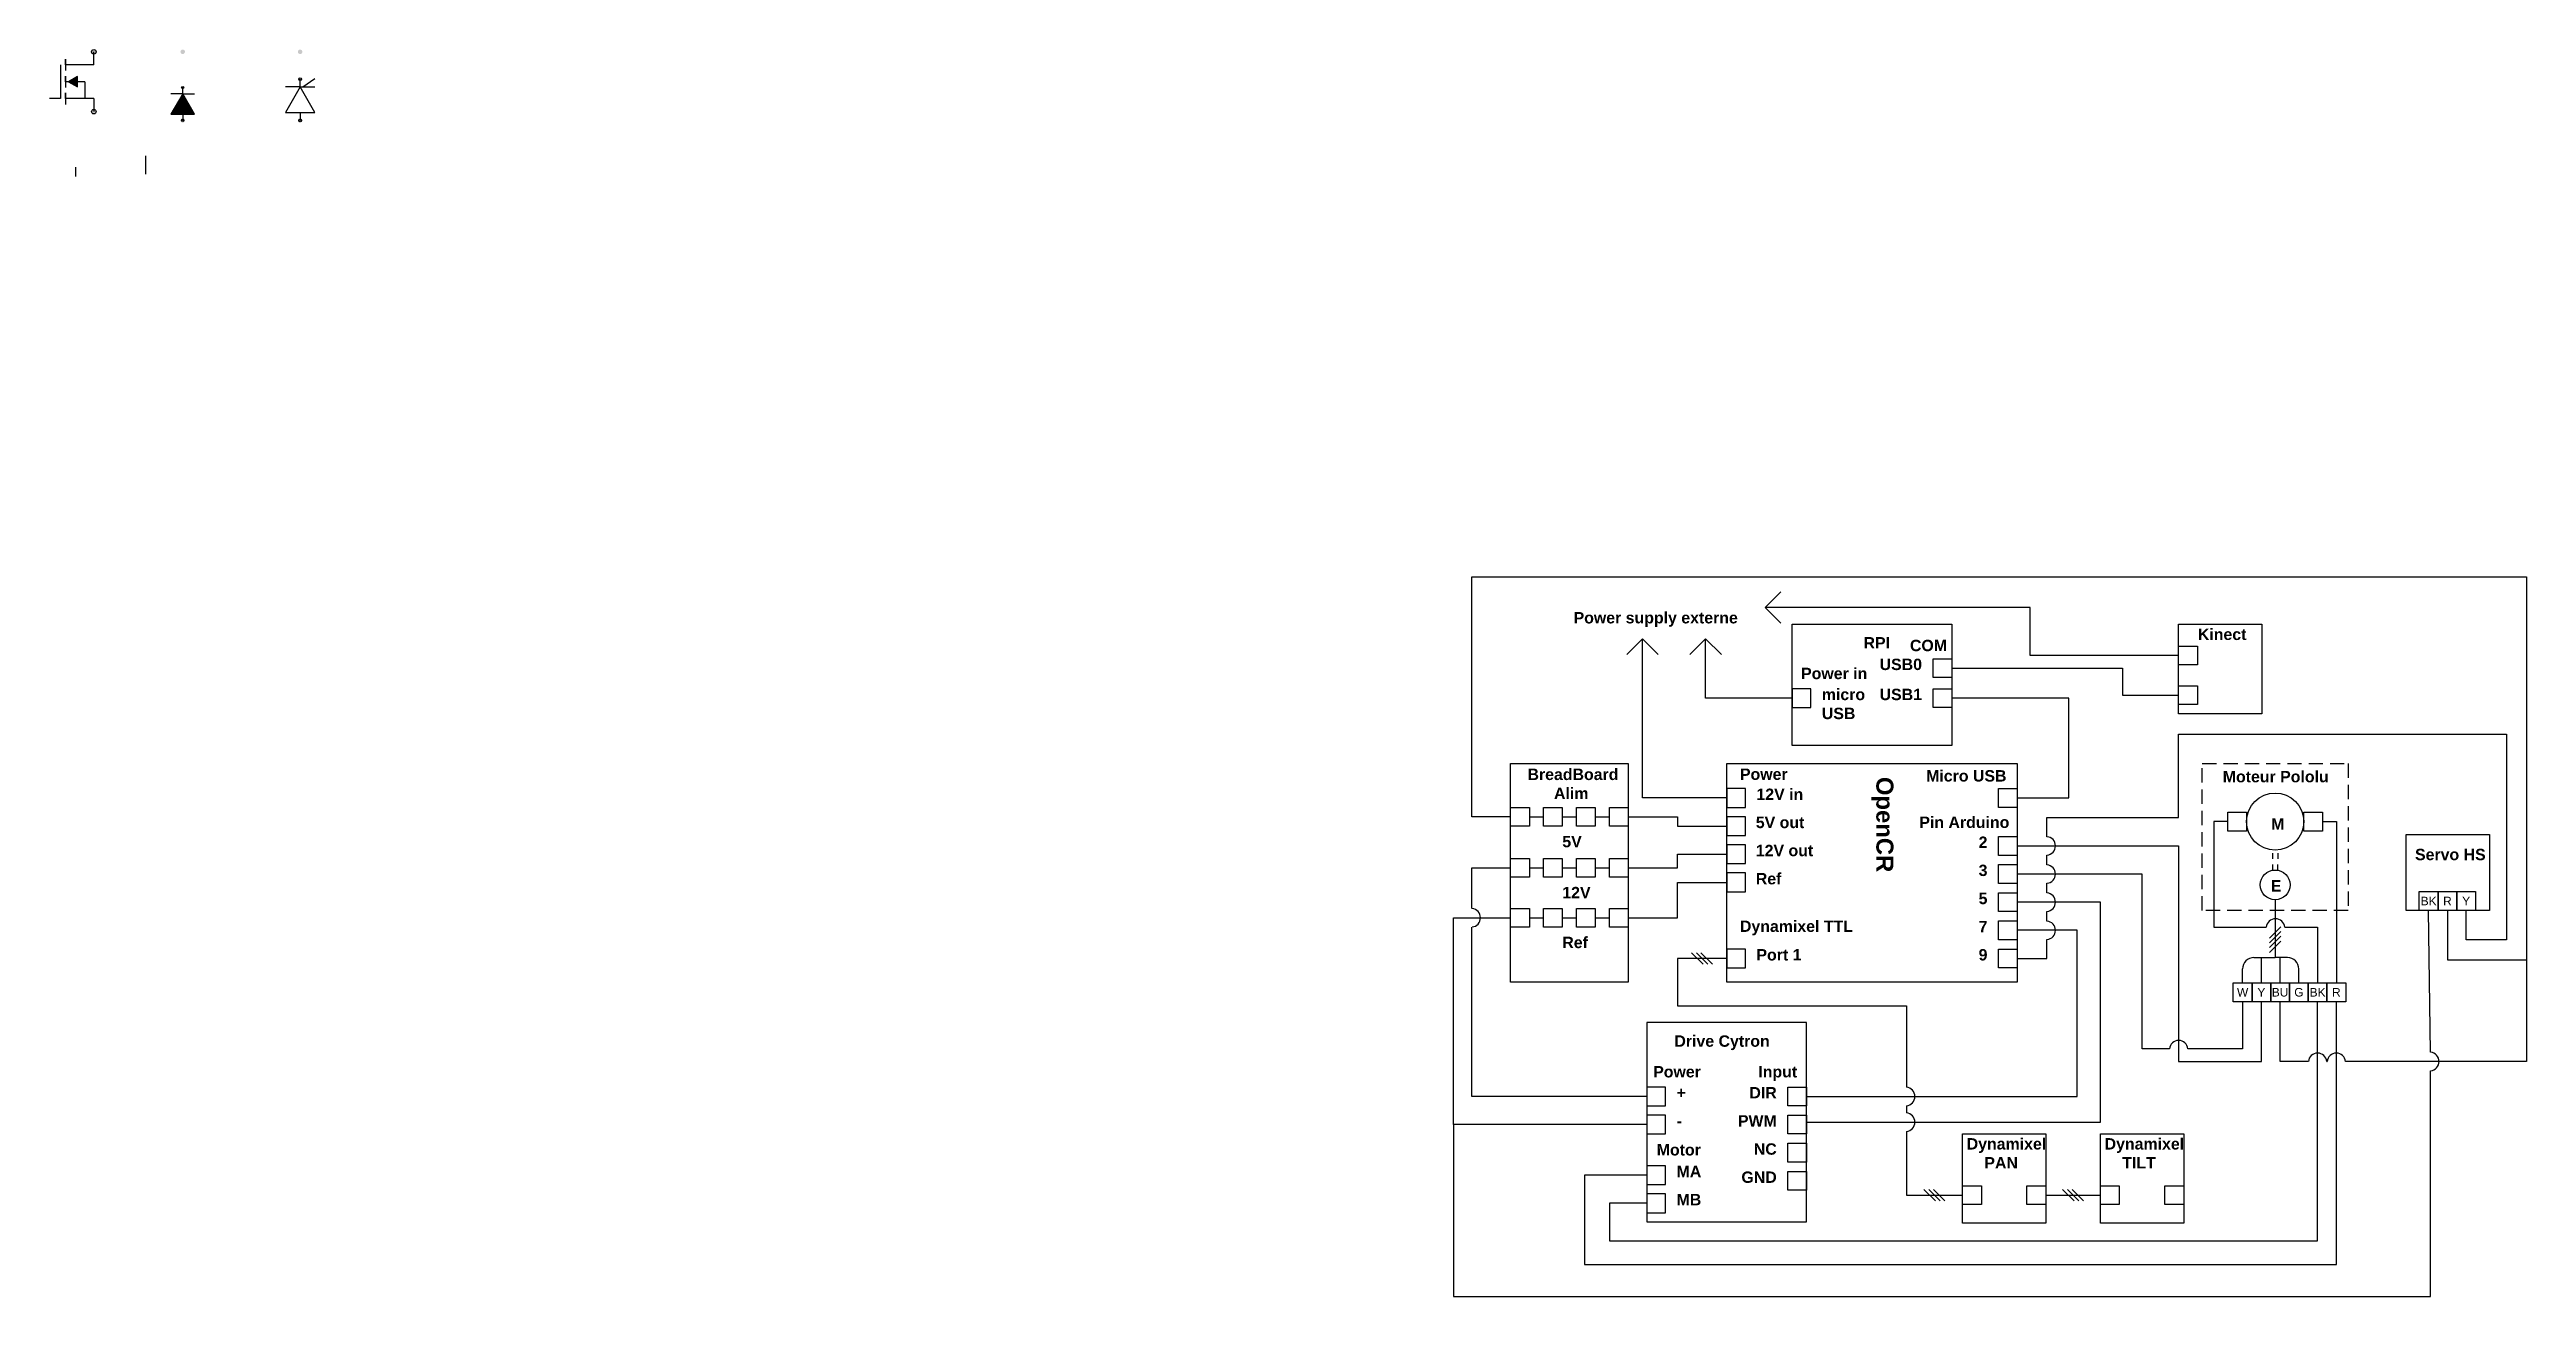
# Model space of a CAD drawing. Header units: inches. Extents: x -26.9 to 16.7, y -17.3 to 4.7.
import ezdxf

# ---------------------------------------------------------------- set-up
doc = ezdxf.new("R2010")
doc.units = ezdxf.units.IN
doc.header["$MEASUREMENT"] = 0
doc.linetypes.add('CACHE', pattern=[0.375, 0.25, -0.125])
doc.layers.add('Cachee', color=7, linetype='CACHE', lineweight=25)
doc.layers.add('Dessin', color=7, linetype='Continuous', lineweight=30)
doc.layers.add('Texte', color=7, linetype='Continuous')
doc.styles.get("Standard").update_dxf_attribs({"font": 'arial.ttf'})

# ---------------------------------------------------------------- blocks, each defined once
blk = doc.blocks.new('MOSFET')
at = {"layer": 'Dessin'}
h = blk.add_hatch(color=256, dxfattribs=at)
h.dxf.hatch_style = 1
h.paths.add_polyline_path([(-0.288, 0.617), (-0.446, 0.526), (-0.288, 0.526)])
h.paths.add_polyline_path([(-0.288, 0.526), (-0.446, 0.526), (-0.288, 0.435)])
for p, q in [((-0.5, 0.824), (-0.5, 0.924)), ((-0.5, 0.924), (-0.5, 0.724)), ((0, 0.824), (0, 1.052)), ((-0.584, 0.824), (-0.584, 0.228)), ((0, 0.824), (-0.5, 0.824)), ((-0.5, 0.526), (-0.5, 0.626)), ((-0.5, 0.626), (-0.5, 0.426)), ((-0.158, 0.526), (-0.5, 0.526)), ((-0.158, 0.526), (-0.158, 0.228)), ((-0.584, 0.228), (-0.778, 0.228)), ((-0.5, 0.228), (-0.5, 0.328)), ((-0.5, 0.328), (-0.5, 0.128)), ((0, 0.228), (-0.5, 0.228)), ((0, 0.228), (0, 0))]:
    blk.add_line(p, q, dxfattribs=at)
blk.add_lwpolyline([(-0.446, 0.526), (-0.288, 0.435), (-0.288, 0.617)], close=True, dxfattribs=at)
for centre in [(0, 1.052), (0, 0)]:
    blk.add_circle(centre, 0.0396, dxfattribs=at)
blk = doc.blocks.new('Diode')
at = {"layer": 'Dessin'}
h = blk.add_hatch(color=256, dxfattribs=at)
h.dxf.hatch_style = 1
h.paths.add_polyline_path([(-0.208, 0.109), (0.208, 0.109), (0, 0.469)])
for p, q in [((0, 0.469), (-0.208, 0.469)), ((0, 0.469), (0, 0.579)), ((0, 0.469), (0.208, 0.469)), ((0, 0.109), (0, 0))]:
    blk.add_line(p, q, dxfattribs=at)
blk.add_lwpolyline([(0, 0.469), (-0.208, 0.109), (0.208, 0.109)], close=True, dxfattribs=at)
for centre in [(0, 0.579), (0, 0)]:
    blk.add_circle(centre, 0.019, dxfattribs=at)
blk = doc.blocks.new('Thyristor')
at = {"layer": 'Dessin'}
for p, q in [((0, 0.587), (-0.26, 0.587)), ((0, 0.587), (0, 0.724)), ((0, 0.587), (0.13, 0.587)), ((0.05, 0.587), (0.26, 0.737)), ((0.13, 0.587), (0.26, 0.587)), ((0, 0.137), (0, 0))]:
    blk.add_line(p, q, dxfattribs=at)
blk.add_lwpolyline([(0, 0.587), (-0.26, 0.137), (0.26, 0.137)], close=True, dxfattribs=at)
for centre in [(0, 0.724), (0, 0)]:
    blk.add_circle(centre, 0.0237, dxfattribs=at)

msp = doc.modelspace()

# ---------------------------------------------------------------- hatches: boundary and pattern name
at = {"layer": 'Dessin'}
h = msp.add_hatch(color=256, dxfattribs=at)
h.dxf.hatch_style = 1
h.paths.add_polyline_path([(-26.155, 4.615, 1), (-26.076, 4.615, 1)])
h.paths.add_polyline_path([(-26.155, 3.563, 1), (-26.076, 3.563, 1)])
h.paths.add_polyline_path([(-24.592, 4.615, 1), (-24.513, 4.615, 1)])
h = msp.add_hatch(color=256, dxfattribs=at)
h.dxf.hatch_style = 1
h.paths.add_polyline_path([(-24.592, 3.409, 1), (-24.513, 3.409, 1)])
h.paths.add_polyline_path([(-22.449, 3.409, 1), (-22.528, 3.409, 1)])
h.paths.add_polyline_path([(-22.449, 4.615, 1), (-22.528, 4.615, 1)])

# ---------------------------------------------------------------- linework, layer by layer
at = {"layer": 'Cachee', "ltscale": 0.25}
for p, q in [((12.194, -9.774), (12.194, -9.42)), ((12.285, -9.776), (12.287, -9.419))]:
    msp.add_line(p, q, dxfattribs=at)
at = {"layer": 'Dessin'}
for p, q in [((-25.203, 2.462), (-25.203, 2.787)), ((-26.429, 2.42), (-26.429, 2.584)), ((-1.885, -8.837), (-1.885, -4.617)), ((-1.885, -4.617), (16.654, -4.617)), ((16.654, -4.617), (16.654, -11.355)), ((3.268, -5.154), (3.545, -4.878)), ((7.926, -5.154), (3.268, -5.154)), ((3.268, -5.154), (3.545, -5.43)), ((7.926, -6), (7.926, -5.154)), ((1.113, -5.705), (0.837, -5.981)), ((1.113, -8.504), (1.113, -5.705)), ((1.113, -5.705), (1.389, -5.981)), ((2.223, -5.705), (1.947, -5.981)), ((2.223, -6.75), (2.223, -5.705)), ((2.223, -5.705), (2.499, -5.981)), ((10.539, -6), (7.926, -6)), ((6.551, -6.221), (9.55, -6.221)), ((9.55, -6.221), (9.55, -6.694)), ((3.743, -6.75), (2.223, -6.75)), ((8.608, -6.75), (6.551, -6.75)), ((8.608, -8.504), (8.608, -6.75)), ((9.55, -6.694), (10.539, -6.694)), ((10.539, -8.846), (10.539, -7.383)), ((10.539, -7.383), (16.304, -7.383)), ((16.304, -7.383), (16.304, -10.996)), ((2.593, -8.504), (1.113, -8.504)), ((7.701, -8.504), (8.608, -8.504)), ((-1.206, -8.837), (-1.885, -8.837)), ((-0.876, -8.837), (-0.627, -8.837)), ((-0.297, -8.837), (-0.048, -8.837)), ((0.281, -8.837), (0.53, -8.837)), ((0.86, -8.837), (1.728, -8.837)), ((1.728, -8.837), (1.728, -8.999)), ((1.728, -8.999), (2.593, -8.999)), ((8.224, -9.185), (8.224, -8.846)), ((8.224, -8.846), (10.539, -8.846)), ((11.404, -8.92), (11.16, -8.92)), ((11.16, -8.92), (11.16, -10.777)), ((13.067, -8.92), (13.312, -8.92)), ((13.312, -8.92), (13.312, -11.756)), ((1.728, -9.733), (1.728, -9.494)), ((1.728, -9.494), (2.593, -9.494)), ((7.701, -9.347), (10.539, -9.347)), ((8.224, -9.679), (8.224, -9.51)), ((10.539, -9.347), (10.539, -13.138)), ((-1.885, -10.448), (-1.885, -9.733)), ((-1.885, -9.733), (-1.206, -9.733)), ((-0.876, -9.733), (-0.627, -9.733)), ((-0.297, -9.733), (-0.048, -9.733)), ((0.281, -9.733), (0.53, -9.733)), ((0.86, -9.733), (1.728, -9.733)), ((1.728, -10.61), (1.728, -9.989)), ((1.728, -9.989), (2.593, -9.989)), ((9.896, -9.842), (7.701, -9.842)), ((8.224, -10.174), (8.224, -10.004)), ((9.896, -12.915), (9.896, -9.842)), ((9.165, -10.337), (7.701, -10.337)), ((9.165, -14.204), (9.165, -10.337)), ((12.236, -10.294), (12.236, -11.311)), ((-2.211, -14.246), (-2.211, -10.61)), ((-2.211, -10.61), (-1.206, -10.61)), ((-1.885, -13.752), (-1.885, -10.773)), ((-0.876, -10.61), (-0.627, -10.61)), ((-0.297, -10.61), (-0.048, -10.61)), ((0.281, -10.61), (0.53, -10.61)), ((0.86, -10.61), (1.728, -10.61)), ((8.753, -10.831), (7.701, -10.831)), ((8.224, -10.669), (8.224, -10.499)), ((8.753, -13.752), (8.753, -10.831)), ((11.16, -10.777), (12.08, -10.777)), ((12.135, -10.968), (12.337, -10.767)), ((12.135, -11.053), (12.337, -10.851)), ((12.405, -10.777), (12.982, -10.777)), ((12.982, -10.777), (12.982, -11.756)), ((14.97, -12.975), (14.935, -10.482)), ((15.272, -11.355), (15.272, -10.482)), ((15.594, -10.996), (15.594, -10.482)), ((2.177, -11.427), (1.975, -11.225)), ((2.261, -11.427), (2.06, -11.225)), ((2.343, -11.427), (2.141, -11.225)), ((8.224, -11.326), (8.224, -10.994)), ((11.864, -11.311), (11.994, -11.311)), ((11.994, -11.756), (11.994, -11.311)), ((11.994, -11.311), (12.236, -11.311)), ((12.135, -11.135), (12.337, -10.933)), ((12.135, -11.222), (12.337, -11.02)), ((12.323, -11.311), (12.236, -11.311)), ((12.323, -11.756), (12.323, -11.311)), ((12.453, -11.311), (12.323, -11.311)), ((16.304, -10.996), (15.594, -10.996)), ((2.593, -11.326), (1.728, -11.326)), ((1.728, -11.326), (1.728, -12.16)), ((7.701, -11.326), (8.224, -11.326)), ((11.664, -11.756), (11.664, -11.511)), ((12.653, -11.756), (12.653, -11.511)), ((16.654, -11.355), (15.272, -11.355)), ((16.654, -11.355), (16.654, -13.138)), ((1.728, -12.16), (5.752, -12.16)), ((5.752, -12.16), (5.752, -13.589)), ((11.664, -12.087), (11.664, -12.915)), ((11.994, -13.138), (11.994, -12.087)), ((12.323, -13.138), (12.323, -12.087)), ((12.982, -16.291), (12.982, -12.087)), ((13.312, -16.707), (13.312, -12.087)), ((10.376, -12.915), (9.896, -12.915)), ((11.664, -12.915), (10.701, -12.915)), ((10.539, -13.138), (11.994, -13.138)), ((12.819, -13.138), (12.323, -13.138)), ((13.145, -13.138), (13.149, -13.138)), ((16.654, -13.138), (13.474, -13.138)), ((14.97, -17.268), (14.97, -13.301)), ((1.189, -13.752), (-1.885, -13.752)), ((3.997, -13.752), (8.753, -13.752)), ((5.752, -13.914), (5.752, -14.041)), ((1.189, -14.246), (-2.211, -14.246)), ((-2.211, -14.246), (-2.211, -17.268)), ((3.997, -14.204), (9.165, -14.204)), ((5.752, -14.366), (5.752, -15.487)), ((1.189, -15.136), (0.095, -15.136)), ((0.095, -15.136), (0.095, -16.707)), ((1.189, -15.631), (0.533, -15.631)), ((0.533, -15.631), (0.533, -16.291)), ((5.752, -15.487), (6.74, -15.487)), ((6.263, -15.588), (6.061, -15.386)), ((6.347, -15.588), (6.145, -15.386)), ((6.429, -15.588), (6.227, -15.386)), ((8.203, -15.487), (9.165, -15.487)), ((8.701, -15.588), (8.499, -15.386)), ((8.785, -15.588), (8.584, -15.386)), ((8.867, -15.588), (8.665, -15.386)), ((0.533, -16.291), (12.982, -16.291)), ((0.095, -16.707), (13.312, -16.707)), ((-2.211, -17.268), (14.97, -17.268))]:
    msp.add_line(p, q, dxfattribs=at)
for points in [[(6.551, -7.584), (3.743, -7.584), (3.743, -5.451), (6.551, -5.451)], [(10.539, -5.451), (12.002, -5.451), (12.002, -7.024), (10.539, -7.024)], [(6.221, -6.055), (6.551, -6.055), (6.551, -6.386), (6.221, -6.386)], [(10.87, -5.836), (10.87, -6.165), (10.539, -6.165), (10.539, -5.836)], [(10.87, -6.53), (10.87, -6.859), (10.539, -6.859), (10.539, -6.53)], [(4.073, -6.584), (3.743, -6.584), (3.743, -6.915), (4.073, -6.915)], [(6.221, -6.584), (6.551, -6.584), (6.551, -6.915), (6.221, -6.915)], [(-1.206, -7.899), (0.86, -7.899), (0.86, -11.742), (-1.206, -11.742)], [(2.593, -7.899), (7.701, -7.899), (7.701, -11.742), (2.593, -11.742)], [(-1.206, -8.671), (-0.876, -8.671), (-0.876, -9.002), (-1.206, -9.002)], [(-0.627, -8.671), (-0.297, -8.671), (-0.297, -9.002), (-0.627, -9.002)], [(-0.048, -8.671), (0.281, -8.671), (0.281, -9.002), (-0.048, -9.002)], [(0.53, -8.671), (0.86, -8.671), (0.86, -9.002), (0.53, -9.002)], [(2.922, -8.339), (2.593, -8.339), (2.593, -8.67), (2.922, -8.67)], [(7.371, -8.339), (7.701, -8.339), (7.701, -8.67), (7.371, -8.67)], [(2.922, -8.834), (2.593, -8.834), (2.593, -9.165), (2.922, -9.165)], [(11.404, -8.754), (11.733, -8.754), (11.733, -9.085), (11.404, -9.085)], [(12.738, -8.754), (13.067, -8.754), (13.067, -9.085), (12.738, -9.085)], [(14.54, -9.144), (16.003, -9.144), (16.003, -10.482), (14.54, -10.482)], [(-1.206, -9.568), (-0.876, -9.568), (-0.876, -9.899), (-1.206, -9.899)], [(-0.627, -9.568), (-0.297, -9.568), (-0.297, -9.899), (-0.627, -9.899)], [(-0.048, -9.568), (0.281, -9.568), (0.281, -9.899), (-0.048, -9.899)], [(0.53, -9.568), (0.86, -9.568), (0.86, -9.899), (0.53, -9.899)], [(2.922, -9.328), (2.593, -9.328), (2.593, -9.659), (2.922, -9.659)], [(7.371, -9.182), (7.701, -9.182), (7.701, -9.513), (7.371, -9.513)], [(2.922, -9.823), (2.593, -9.823), (2.593, -10.154), (2.922, -10.154)], [(7.371, -9.676), (7.701, -9.676), (7.701, -10.007), (7.371, -10.007)], [(-1.206, -10.445), (-0.876, -10.445), (-0.876, -10.776), (-1.206, -10.776)], [(-0.627, -10.445), (-0.297, -10.445), (-0.297, -10.776), (-0.627, -10.776)], [(-0.048, -10.445), (0.281, -10.445), (0.281, -10.776), (-0.048, -10.776)], [(0.53, -10.445), (0.86, -10.445), (0.86, -10.776), (0.53, -10.776)], [(7.371, -10.171), (7.701, -10.171), (7.701, -10.502), (7.371, -10.502)], [(14.77, -10.151), (15.1, -10.151), (15.1, -10.482), (14.77, -10.482)], [(15.1, -10.151), (15.429, -10.151), (15.429, -10.482), (15.1, -10.482)], [(15.429, -10.151), (15.759, -10.151), (15.759, -10.482), (15.429, -10.482)], [(7.371, -10.666), (7.701, -10.666), (7.701, -10.997), (7.371, -10.997)], [(2.922, -11.161), (2.593, -11.161), (2.593, -11.492), (2.922, -11.492)], [(7.371, -11.161), (7.701, -11.161), (7.701, -11.492), (7.371, -11.492)], [(11.499, -11.756), (11.829, -11.756), (11.829, -12.087), (11.499, -12.087)], [(11.829, -11.756), (12.158, -11.756), (12.158, -12.087), (11.829, -12.087)], [(12.158, -11.756), (12.488, -11.756), (12.488, -12.087), (12.158, -12.087)], [(12.488, -11.756), (12.817, -11.756), (12.817, -12.087), (12.488, -12.087)], [(12.817, -11.756), (13.147, -11.756), (13.147, -12.087), (12.817, -12.087)], [(13.147, -11.756), (13.476, -11.756), (13.476, -12.087), (13.147, -12.087)], [(1.189, -15.955), (3.997, -15.955), (3.997, -12.453), (1.189, -12.453)], [(1.519, -13.586), (1.189, -13.586), (1.189, -13.917), (1.519, -13.917)], [(3.667, -13.586), (3.997, -13.586), (3.997, -13.917), (3.667, -13.917)], [(1.519, -14.081), (1.189, -14.081), (1.189, -14.412), (1.519, -14.412)], [(3.667, -14.081), (3.997, -14.081), (3.997, -14.412), (3.667, -14.412)], [(3.667, -14.576), (3.997, -14.576), (3.997, -14.907), (3.667, -14.907)], [(6.74, -14.409), (8.203, -14.409), (8.203, -15.981), (6.74, -15.981)], [(9.165, -14.409), (10.629, -14.409), (10.629, -15.981), (9.165, -15.981)], [(1.519, -14.971), (1.189, -14.971), (1.189, -15.302), (1.519, -15.302)], [(3.667, -15.071), (3.997, -15.071), (3.997, -15.401), (3.667, -15.401)], [(1.519, -15.466), (1.189, -15.466), (1.189, -15.797), (1.519, -15.797)], [(7.071, -15.322), (7.071, -15.652), (6.74, -15.652), (6.74, -15.322)], [(8.203, -15.322), (8.203, -15.652), (7.873, -15.652), (7.873, -15.322)], [(9.496, -15.322), (9.496, -15.652), (9.165, -15.652), (9.165, -15.322)], [(10.629, -15.322), (10.629, -15.652), (10.298, -15.652), (10.298, -15.322)]]:
    msp.add_lwpolyline(points, close=True, dxfattribs=at)
at = {"layer": 'Dessin', "linetype": 'CACHE'}
msp.add_lwpolyline([(10.952, -7.899), (13.519, -7.899), (13.519, -10.482), (10.952, -10.482)], close=True, dxfattribs=at)
at = {"layer": 'Dessin'}
for centre, radius in [((12.236, -8.92), 0.502), ((12.236, -10.033), 0.262)]:
    msp.add_circle(centre, radius, dxfattribs=at)
for centre, radius, start, end in [((8.21, -9.347), 0.163, 275.1433, 84.8567), ((8.21, -9.842), 0.163, 275.1433, 84.8567), ((-1.899, -10.61), 0.163, 275.1433, 84.8567), ((8.21, -10.337), 0.163, 275.1433, 84.8567), ((8.21, -10.831), 0.163, 275.1433, 84.8567), ((12.242, -10.792), 0.163, 5.1433, 174.8567), ((11.864, -11.511), 0.2, 90, 180), ((12.453, -11.511), 0.2, 0, 90), ((10.539, -12.93), 0.163, 5.1433, 174.8567), ((12.982, -13.153), 0.163, 5.1433, 174.8567), ((13.312, -13.153), 0.163, 5.1433, 174.8567), ((14.955, -13.138), 0.163, 275.1433, 84.8567), ((5.738, -13.752), 0.163, 275.1433, 84.8567), ((5.738, -14.204), 0.163, 275.1433, 84.8567)]:
    msp.add_arc(centre, radius, start, end, dxfattribs=at)

# ---------------------------------------------------------------- block references
for name, p in [('MOSFET', (-26.116, 3.563)), ('Diode', (-24.553, 3.409)), ('Thyristor', (-22.488, 3.409))]:
    msp.add_blockref(name, p, dxfattribs=at)

# ---------------------------------------------------------------- texts
at = {"layer": 'Dessin', "char_height": 0.15, "attachment_point": 5}
for s, insert in [('BK', (14.935, -10.316)), ('R', (15.265, -10.316)), ('Y', (15.594, -10.316)), ('W', (11.664, -11.921)), ('Y', (11.994, -11.921)), ('BU', (12.323, -11.921)), ('G', (12.653, -11.921)), ('BK', (12.982, -11.921)), ('R', (13.312, -11.921))]:
    msp.add_mtext_dynamic_manual_height_columns(s, width=0.3295, gutter_width=1, heights=[0], dxfattribs=dict(at, insert=insert))
at = {"layer": 'Texte', "char_height": 0.2}
for s, insert, attachment_point in [('{\\fArial|b1|i0|c0|p34;Power supply externe}', (-0.099, -5.235), 1), ('{\\fArial|b1|i0|c0|p34;Kinect}', (10.877, -5.527), 1), ('{\\fArial|b1|i0|c0|p34;RPI}', (4.999, -5.676), 1), ('{\\fArial|b1|i0|c0|p34;USB0}', (6.027, -6.055), 3), ('{\\fArial|b1|i0|c0|p34;COM}', (5.815, -5.723), 1), ('{\\fArial|b1|i0|c0|p34;Power in}', (3.901, -6.215), 1), ('{\\fArial|b1|i0|c0|p34;micro\\PUSB}', (4.266, -6.584), 1), ('{\\fArial|b1|i0|c0|p34;USB1}', (6.027, -6.584), 3), ('{\\fArial|b1|i0|c0|p34;BreadBoard\\P      Alim}', (-0.909, -7.989), 1), ('{\\fArial|b1|i0|c0|p34;Power }', (2.826, -7.986), 1), ('{\\fArial|b1|i0|c0|p34;Micro USB}', (6.1, -8.015), 1), ('{\\fArial|b1|i0|c0|p34;Moteur Pololu}', (11.315, -8.029), 1), ('{\\fArial|b1|i0|c0|p34;12V in}', (3.116, -8.339), 1), ('{\\fArial|b1|i0|c0|p34;5V out}', (3.105, -8.834), 1), ('{\\fArial|b1|i0|c0|p34;Pin Arduino}', (5.98, -8.831), 1), ('{\\fArial|b1|i0|c0|p34;M}', (12.165, -8.863), 1), ('{\\fArial|b1|i0|c0|p34;5V}', (-0.297, -9.171), 1), ('{\\fArial|b1|i0|c0|p34;12V out}', (3.105, -9.328), 1), ('{\\fArial|b1|i0|c0|p34;2}', (7.178, -9.182), 3), ('{\\fArial|b1|i0|c0|p34;Servo HS}', (14.695, -9.398), 1), ('{\\fArial|b1|i0|c0|p34;Ref}', (3.105, -9.823), 1), ('{\\fArial|b1|i0|c0|p34;3}', (7.178, -9.676), 3), ('{\\fArial|b1|i0|c0|p34;E}', (12.16, -9.949), 1), ('{\\fArial|b1|i0|c0|p34;12V}', (-0.297, -10.067), 1), ('{\\fArial|b1|i0|c0|p34;5}', (7.178, -10.171), 3), ('{\\fArial|b1|i0|c0|p34;Dynamixel TTL}', (2.826, -10.659), 1), ('{\\fArial|b1|i0|c0|p34;7}', (7.178, -10.666), 3), ('{\\fArial|b1|i0|c0|p34;Ref}', (-0.297, -10.944), 1), ('{\\fArial|b1|i0|c0|p34;Port 1}', (3.116, -11.161), 1), ('{\\fArial|b1|i0|c0|p34;9}', (7.178, -11.161), 3), ('{\\fArial|b1|i0|c0|p34;Drive Cytron}', (3.35, -12.678), 3), ('{\\fArial|b1|i0|c0|p34;Power}', (2.139, -13.217), 3), ('{\\fArial|b1|i0|c0|p34;Input}', (3.832, -13.217), 3), ('{\\fArial|b1|i0|c0|p34;+}', (1.712, -13.586), 1), ('{\\fArial|b1|i0|c0|p34;DIR}', (3.473, -13.586), 3), ('{\\fArial|b1|i0|c0|p34;-}', (1.712, -14.081), 1), ('{\\fArial|b1|i0|c0|p34;PWM}', (3.473, -14.081), 3), ('{\\fArial|b1|i0|c0|p34;Motor}', (2.139, -14.59), 3), ('{\\fArial|b1|i0|c0|p34;NC}', (3.473, -14.576), 3), ('{\\fArial|b1|i0|c0|p34;Dynamixel\\P    PAN}', (6.813, -14.485), 1), ('{\\fArial|b1|i0|c0|p34;Dynamixel\\P    TILT}', (9.238, -14.485), 1), ('{\\fArial|b1|i0|c0|p34;MA}', (1.712, -14.971), 1), ('{\\fArial|b1|i0|c0|p34;GND}', (3.473, -15.071), 3), ('{\\fArial|b1|i0|c0|p34;MB}', (1.712, -15.466), 1)]:
    msp.add_mtext_dynamic_manual_height_columns(s, width=5.65976, gutter_width=1, heights=[0], dxfattribs=dict(at, insert=insert, attachment_point=attachment_point))
at = {"layer": 'Texte', "insert": (5.524, -8.134), "char_height": 0.3, "attachment_point": 1, "rotation": 270}
msp.add_mtext_dynamic_manual_height_columns('{\\fArial|b1|i0|c0|p34;OpenCR}', width=5.65976, gutter_width=1, heights=[0], dxfattribs=at)

doc.saveas('drawing.dxf')
